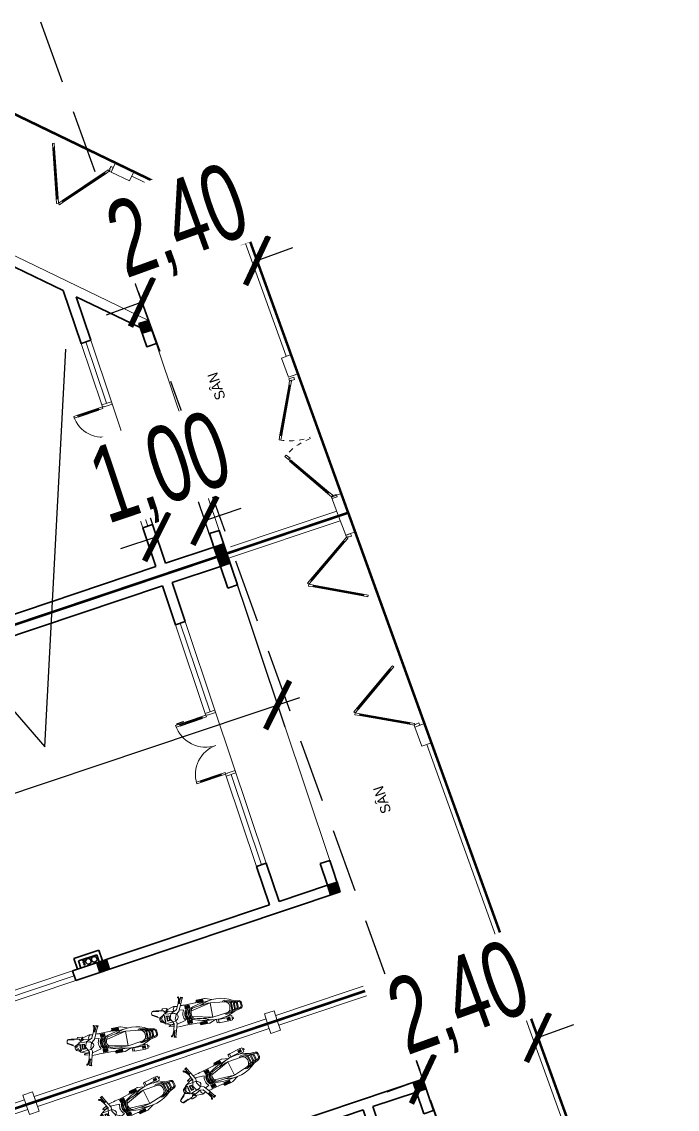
# Model space of a CAD drawing. Header units: metres. Extents: x 568336 to 569219, y 2065964 to 2066430.
# Drawn here: x 568604.24 to 568617.11, y 2066206.09 to 2066227.43 of the extents above; entities that cross this region are included whole.
import ezdxf

# ---------------------------------------------------------------- set-up
doc = ezdxf.new("R2010")
doc.units = ezdxf.units.M
for name, pattern in [('$AUDIT_BAD_LTYPE2', [0]), ('CENTER', [2, 1.25, -0.25, 0.25, -0.25]), ('HIDDEN', [0.375, 0.25, -0.125]), ('HIDDEN2', [0.1875, 0.125, -0.0625]), ('xref-thap C (mb tang 32-2)$0$HIDDEN', [0.375, 0.25, -0.125])]:
    doc.linetypes.add(name, pattern=pattern)
doc.layers.get('0').update_dxf_attribs({"linetype": 'CONTINUOUS'})
doc.layers.get('DEFPOINTS').update_dxf_attribs({"linetype": 'CONTINUOUS'})
for name, color, linetype, lineweight in [('-CENTER', 143, 'CENTER', 13), ('-CONCRETE', 1, 'CONTINUOUS', 35), ('-DOOR', 137, 'CONTINUOUS', 9), ('-FURNITURE', 46, 'CONTINUOUS', 9), ('-HATCH', 8, 'CONTINUOUS', 5), ('-KH', 143, 'CONTINUOUS', 13), ('-LINE1', 7, 'CONTINUOUS', 18), ('-LINE2', 252, 'CONTINUOUS', 9), ('-TEXT', 7, 'CONTINUOUS', 15), ('-WALL', 4, 'CONTINUOUS', 35), ('TEXT25', 2, 'CONTINUOUS', 13)]:
    doc.layers.add(name, color=color, linetype=linetype, lineweight=lineweight)
for name, color, linetype in [('-RANH GIOI LO DAT', 12, 'CONTINUOUS'), ('APOLIC', 7, 'CONTINUOUS'), ('RANHGIOI', 2, 'HIDDEN')]:
    doc.layers.add(name, color=color, linetype=linetype)
doc.styles.add('KTHUOC', font='', dxfattribs={"width": 0.8})
doc.styles.add('SVN_AVO_thuong', font='')
doc.styles.add('T1', font='', dxfattribs={"height": 200})
doc.styles.add('vnavanth', font='', dxfattribs={"width": 0.8})
doc.styles.get('KTHUOC').set_extended_font_data('.VnArial NarrowH')
doc.styles.get('SVN_AVO_thuong').set_extended_font_data('SVN-Avo')
doc.styles.get('T1').set_extended_font_data('VNgeometric Light')
doc.styles.get('vnavanth').set_extended_font_data('.VnAvantH')
doc.dimstyles.new('tien', dxfattribs={"dimscale": 0, "dimtxt": 1.5, "dimasz": 0.75, "dimexe": 0.45, "dimexo": 0, "dimgap": 0.25, "dimtad": 1, "dimzin": 1, "dimtxsty": 'KTHUOC', "dimblk1": 'ARCHTICK', "dimblk2": 'ARCHTICK', "dimsah": 1, "dimcen": 1, "dimdle": 0.45, "dimclrd": 37, "dimclre": 37, "dimclrt": 7, "dimaunit": 1, "dimadec": 0, "dimazin": 0, "dimtfac": 1, "dimtix": 1, "dimtofl": 0, "dimtmove": 2, "dimatfit": 3, "dimldrblk": 'ARCHTICK', "dimfxl": 1, "dimtfill": 1, "dimtolj": 1, "dimtzin": 1, "dimarcsym": 0})

# ---------------------------------------------------------------- blocks, each defined once
blk = doc.blocks.new('A$C49AC32B8')
h = blk.add_hatch()
h.set_pattern_fill('ANSI31', color=256, scale=100, angle=405, style=0)
h.set_pattern_definition([(90, (1628.179, -139081.394), (-12.5, 1e-15), [])])
h.paths.add_polyline_path([(-545, -149), (-545, -107), (-667, -107), (-667, -149)])
h.paths.add_polyline_path([(-545, 276), (-545, 319), (-667, 319), (-667, 276)])
h = blk.add_hatch()
h.set_pattern_fill('ANSI31', color=256, scale=150, angle=315, style=0)
h.set_pattern_definition([(2e-15, (1485.97, -142180.918), (2e-15, 18.75), [])])
edge = h.paths.add_edge_path()
edge.add_arc((142, 1), 10, 291.0634, 432.0495)
edge.add_arc((142, 169), 10, 287.9505, 428.9366)
edge.add_arc((204, 63), 30, 298.7342, 336.6848)
edge.add_arc((204, 107), 30, 383.3152, 421.2658)
edge.add_line((152, 3), (218, 36))
edge.add_line((152, 167), (218, 133))
edge.add_line((146, 10), (129, 18))
edge.add_line((129, 18), (129, 82))
edge.add_line((129, 146), (129, 82))
edge.add_line((146, 159), (129, 146))
edge.add_arc((153, 85), 85.6, 336.6848, 359.9863)
edge.add_arc((153, 85), 85.6, 360.0137, 383.3152)
for points in [[(-244, 438, 1), (-248, 447), (-248, 447), (-280, 433), (-280, 433, 1), (-276, 424)], [(-10, -301), (-42, -189), (7, -167), (7, -167), (-21, -52), (-21, -52, -0.213812), (-21, -44), (-21, -44), (32, 67), (32, 67, 0.201882), (33, 75), (33, 75), (0, 164), (0, 164, 0.201882), (-5, 169), (-5, 169), (-117, 220), (-117, 220, -0.213812), (-123, 226), (-123, 226), (-175, 332), (-175, 332), (-226, 318), (-278, 434)], [(-185, 330), (-211, 418), (-211, 418, -0.119246), (-211, 432), (-211, 432), (-207, 453)], [(-199, 441, 2.509808), (-207, 452)], [(-199, 441), (-201, 433), (-201, 433, 0.119246), (-200, 418), (-200, 418), (-175, 332)], [(-1030, 202, 0.218308), (-1079, 224), (-1079, 224), (-1360, 164), (-1360, 164, 0.353851), (-1399, 115), (-1399, 85), (-1399, 54, 0.353851), (-1360, 5), (-1360, 5), (-1079, -55), (-1079, -55, 0.218308), (-1030, -33)], [(-594, 214, 0.25966), (-1245, 189, 0.25966)], [(-403, 141, 0.365685), (-444, 190, 0.035711), (-794, 231), (-1073, 197)], [(-839, 284), (-712, 329), (-712, 329, -0.085491), (-702, 331), (-535, 331), (-535, 315), (-535, 315, 0.389594), (-508, 286), (-508, 286), (-285, 281), (-285, 281, 0.038668), (-280, 281), (-280, 281, 0.005075), (-210, 283)], [(-765, -104, 0.080514), (-403, -28), (-403, -28, 0.201101), (-366, 85), (-366, 85, 0.201101), (-403, 198), (-403, 198, 0.080514), (-765, 273)], [(-226, 318), (-163, 182), (-163, 182, 0.213812), (-158, 176), (-158, 176), (-95, 132), (-61, 38), (-81, -36), (-81, -36, 0.213812), (-81, -44), (-81, -44), (-42, -189)], [(-149, 279), (-78, 291), (74, 249, -1.090751), (74, 234, 0.1744), (38, 220), (146, 178), (146, 178, -0.70664), (146, 159)], [(-64, 196, 0.330008), (-78, 272), (-78, 272, -0.752015), (-78, 291)], [(232, 118, 0.024274), (362, 201), (362, 201, 0.338506), (373, 235), (373, 235), (373, 235), (364, 260), (364, 260, 0.338506), (333, 279), (333, 279, 0.032613), (128, 248), (128, 248), (127, 238), (53, 214)], [(160, 255, 0.671768), (145, 286), (145, 286), (70, 279), (70, 279, 0.734542), (71, 250)], [(-1280, 161, 0.112845), (-1300, 121)], [(-1300, 49, 0.112845), (-1280, 9)], [(-1075, 205), (-1073, 197), (-1073, 197, 0.379173), (-1161, 98)], [(-1073, -27, -0.379173), (-1161, 72, 0.379173), (-1073, -27), (-1073, -27), (-1075, -35)], [(-1073, -27), (-794, -61), (-794, -61, 0.035711), (-444, -21), (-444, -21, 0.365685), (-403, 28)], [(-415, -4, 0.315879), (-415, 173)], [(-75, -66), (-259, -18), (-259, -18, 0.336681), (-259, 187), (-259, 187), (-176, 209)], [(137, 182), (-58, 160), (-58, 160, 0.114874), (-118, 116), (-118, 116, 0.363628), (-118, 51), (-118, 51, 0.117419), (-57, 6)], [(-17, -71), (146, -9), (146, -9, 0.70664), (146, 10)], [(152, 3), (218, 36), (218, 36, 0.167121), (231, 51), (231, 51, 0.102024), (238, 85), (238, 85, 0.102024), (231, 119), (231, 119, 0.167121), (218, 133), (218, 133), (152, 167)], [(-1245, -19, 0.25966), (-594, -44)], [(-61, -117), (-136, -117), (-136, -117, 0.010417), (-280, -111), (-280, -111, 0.038668), (-285, -111), (-285, -111), (-508, -116), (-508, -116, 0.389594), (-535, -146), (-535, -146), (-535, -161), (-702, -161, -0.085491), (-712, -159), (-712, -159), (-839, -114)], [(38, -50, 0.1744), (74, -64), (74, -64, -1.090751), (74, -79), (74, -79), (-9, -102)], [(-3, -171), (34, -256), (34, -256, 0.119246), (43, -267), (43, -267), (59, -280)], [(7, -167), (43, -249), (43, -249, 0.119246), (51, -261), (51, -261), (58, -266)], [(-12, -302, 1), (-9, -312), (-9, -312), (24, -302), (24, -302, 1), (22, -292)], [(59, -280, 2.509808), (58, -266)]]:
    blk.add_lwpolyline(points, format="xyb")
for points in [[(-276, 424), (-244, 438)], [(-197, 326), (-246, 437)], [(-403, 28), (-794, -61), (-794, -61), (-794, 85), (-794, 231), (-794, 231), (-403, 141)], [(38, 220), (-61, 195)], [(82, 203), (118, 217), (127, 238)], [(227, 253), (352, 275)], [(263, 153), (373, 216)], [(-1262, 151), (-1289, 148)], [(-1262, 19), (-1289, 21)], [(-1206, 156), (-1242, 153)], [(-1206, 13), (-1242, 17)], [(-1075, 205), (-1186, 181), (-1186, 85), (-1186, -11), (-1075, -35)], [(-1136, 164), (-1186, 158)], [(-1136, 6), (-1186, 11)], [(-58, 6), (131, -14)], [(146, 159), (129, 146), (129, 82), (129, 18), (146, 10)], [(-1121, -185), (-1165, -185), (-1165, -99), (-1031, -99)], [(-859, -116), (-859, -185), (-892, -185)], [(38, -50), (-21, -44)], [(-14, -176), (19, -293)], [(-12, -302), (22, -292)]]:
    blk.add_lwpolyline(points)
for points in [[(-667, 319), (-667, 276), (-545, 276), (-545, 319)], [(-382, 207), (-382, 262), (-373, 262), (-373, 207)], [(-362, 207), (-362, 262), (-353, 262), (-353, 207)], [(-342, 207), (-342, 262), (-333, 262), (-333, 207)], [(-322, 207), (-322, 262), (-313, 262), (-313, 207)], [(-302, 207), (-302, 262), (-293, 262), (-293, 207)], [(-1262, 165), (-1300, 157), (-1300, 85), (-1300, 13), (-1300, 13), (-1262, 5), (-1262, 85)], [(-1242, 169), (-1242, 85), (-1242, 1), (-1242, 1), (-1206, -7), (-1206, -7), (-1206, 85), (-1206, 177), (-1206, 177)], [(-1161, 85), (-1161, 98)], [(-1161, 85), (-1161, 72)], [(95, 132), (95, 35), (44, 35), (44, 132)], [(85, 122), (85, 45), (54, 45), (54, 122)], [(-1165, -135), (-1165, -161), (-1188, -161), (-1188, -135)], [(-892, -190), (-892, -123), (-1121, -123), (-1121, -190)], [(-1111, -130), (-1111, -138), (-1063, -138), (-1063, -130)], [(-1111, -145), (-1111, -152), (-1063, -152), (-1063, -145)], [(-1111, -159), (-1111, -167), (-1063, -167), (-1063, -159)], [(-667, -149), (-667, -107), (-545, -107), (-545, -149)], [(-382, -37), (-382, -92), (-373, -92), (-373, -37)], [(-362, -37), (-362, -92), (-353, -92), (-353, -37)], [(-342, -37), (-342, -92), (-333, -92), (-333, -37)], [(-322, -37), (-322, -92), (-313, -92), (-313, -37)], [(-302, -37), (-302, -92), (-293, -92), (-293, -37)]]:
    blk.add_lwpolyline(points, close=True)
for points in [[(-1379, 115), (-1379, 85), (-1379, 54), (-1379, 54, 0.353851), (-1356, 25), (-1356, 25), (-1320, 17), (-1320, 17), (-1320, 85), (-1320, 152), (-1320, 152), (-1356, 145), (-1356, 145, 0.353851)], [(-366, 187), (-379, 187), (-379, 187, -0.363938), (-379, -18), (-379, -18), (-366, -18), (-366, -18, 0.336681)], [(-329, 187), (-342, 187), (-342, 187, -0.363938), (-342, -18), (-342, -18), (-329, -18), (-329, -18, 0.336681)], [(-311, 187), (-298, 187), (-298, 187, -0.336681), (-298, -18), (-298, -18), (-311, -18), (-311, -18, 0.363938)]]:
    blk.add_lwpolyline(points, format="xyb", close=True)
blk = doc.blocks.new('CONG2')
at = {"layer": '-LINE1', "lineweight": 18}
blk.add_line((257137, -126793), (257137, -126693), dxfattribs=at)
at = {"ltscale": 100}
for p, q in [((255907, -126606), (256397, -125757)), ((256427, -125775), (255937, -126623)), ((256527, -125775), (257017, -126623)), ((257047, -126606), (256557, -125757))]:
    blk.add_line(p, q, dxfattribs=at)
at = {"color": 8, "ltscale": 100}
for points in [[(256412, -125755), (256421, -125760), (255921, -126626), (255912, -126621)], [(256541, -125755), (256533, -125760), (257033, -126626), (257041, -126621)]]:
    blk.add_lwpolyline(points, close=True, dxfattribs=at)
at = {"ltscale": 100}
for points in [[(256477, -125688), (256427, -125775), (256416, -125768), (256421, -125760), (256412, -125755), (256407, -125763), (256397, -125757), (256447, -125671)], [(256477, -125688), (256527, -125775), (256538, -125768), (256533, -125760), (256541, -125755), (256546, -125763), (256557, -125757), (256507, -125671)], [(255917, -126612), (255912, -126621), (255921, -126626), (255926, -126617), (255937, -126623), (255887, -126710), (255857, -126693), (255907, -126606)], [(257036, -126612), (257041, -126621), (257033, -126626), (257028, -126617), (257017, -126623), (257067, -126710), (257097, -126693), (257047, -126606)], [(257087, -126728), (257097, -126728), (257097, -126693), (257137, -126693), (257137, -126793), (257087, -126793)]]:
    blk.add_lwpolyline(points, close=True, dxfattribs=at)
blk = doc.blocks.new('X-5M-DH-2-CORE$0$A$C75E80C28')
at = {"layer": '-LINE2', "linetype": 'Continuous', "ltscale": 2}
for p, q in [((-731, -149), (731, -149)), ((-731, -1305), (-731, -149)), ((-700, -179), (700, -179)), ((-700, -1225), (-700, -179)), ((-557, -112), (-560, -112)), ((-510, -22), (-510, -51)), ((-507, -22), (-510, -22)), ((-510, -109), (-510, -79)), ((-507, -22), (-507, -51)), ((-507, -109), (-507, -79)), ((-456, -57), (-501, -57)), ((-456, -60), (-501, -60)), ((-456, -70), (-501, -70)), ((-456, -73), (-501, -73)), ((-453, -63), (-453, -67)), ((-450, -63), (-450, -67)), ((450, -63), (450, -67)), ((453, -63), (453, -67)), ((456, -57), (501, -57)), ((456, -60), (501, -60)), ((456, -70), (501, -70)), ((456, -73), (501, -73)), ((457, -112), (460, -112)), ((507, -22), (510, -22)), ((507, -22), (507, -51)), ((507, -109), (507, -79)), ((510, -22), (510, -51)), ((510, -109), (510, -79)), ((700, -1225), (700, -179)), ((731, -1305), (731, -149)), ((-700, -1225), (-400, -1225)), ((-400, -1305), (-400, -1225)), ((700, -1225), (400, -1225)), ((400, -1305), (400, -1225)), ((840, -1305), (-840, -1305)), ((-840, -1365), (-840, -1305)), ((840, -1365), (-840, -1365)), ((840, -1395), (-840, -1395)), ((-840, -1395), (-840, -1455)), ((-840, -1455), (-435, -1455)), ((-435, -1450), (-435, -1460)), ((-435, -1450), (-400, -1450)), ((-435, -1460), (-425, -1460)), ((-435, -1490), (-435, -1500)), ((-435, -1490), (-425, -1490)), ((-433, -1452), (-433, -1458)), ((-433, -1452), (-402, -1452)), ((-433, -1458), (-425, -1458)), ((-433, -1492), (-433, -1498)), ((-433, -1492), (-425, -1492)), ((430, -1406), (-430, -1406)), ((-430, -1406), (-430, -1446)), ((430, -1446), (-430, -1446)), ((425, -1309), (-425, -1309)), ((-425, -1343), (-425, -1309)), ((425, -1343), (-425, -1343)), ((-425, -1458), (-425, -1460)), ((-425, -1490), (-425, -1492)), ((-402, -1452), (-402, -1498)), ((400, -1450), (-400, -1450)), ((-400, -1450), (-400, -1500)), ((0, -1309), (0, -1343)), ((0, -1406), (0, -1446)), ((400, -1450), (400, -1500)), ((435, -1450), (400, -1450)), ((402, -1452), (402, -1498)), ((433, -1452), (402, -1452)), ((425, -1343), (425, -1309)), ((433, -1458), (425, -1458)), ((425, -1458), (425, -1460)), ((435, -1460), (425, -1460)), ((425, -1490), (425, -1492)), ((435, -1490), (425, -1490)), ((433, -1492), (425, -1492)), ((430, -1406), (430, -1446)), ((433, -1452), (433, -1458)), ((433, -1492), (433, -1498)), ((435, -1450), (435, -1460)), ((840, -1455), (435, -1455)), ((435, -1490), (435, -1500)), ((840, -1365), (840, -1305)), ((840, -1395), (840, -1455)), ((-435, -1500), (-400, -1500)), ((-433, -1498), (-402, -1498)), ((435, -1500), (400, -1500)), ((433, -1498), (402, -1498))]:
    blk.add_line(p, q, dxfattribs=at)
for points in [[(-450, 0), (-450, -130), (450, -130), (450, 0)], [(-200, -29), (200, -29), (200, -101), (-200, -101)], [(-36, -584), (36, -584), (36, -984), (-36, -984)]]:
    blk.add_lwpolyline(points, close=True, dxfattribs=at)
for points in [[(-780, -789), (-751, -789, 0.414214), (-750, -788), (-750, -784), (-750, -780, 0.414214), (-751, -779), (-780, -779, -0.256978), (-784, -782), (-798, -782, -0.414214), (-801, -779), (-804, -749, 0.414214), (-807, -746), (-812, -746), (-812, -784), (-812, -821), (-807, -821, 0.414214), (-804, -818), (-801, -789, -0.414214), (-798, -786), (-784, -786, -0.256978), (-780, -789)], [(780, -789), (751, -789, -0.414214), (750, -788), (750, -784), (750, -780, -0.414214), (751, -779), (780, -779, 0.256978), (784, -782), (798, -782, 0.414214), (801, -779), (804, -749, -0.414214), (807, -746), (812, -746), (812, -784), (812, -821), (807, -821, -0.414214), (804, -818), (801, -789, 0.414214), (798, -786), (784, -786, 0.256978), (780, -789)]]:
    blk.add_lwpolyline(points, format="xyb", dxfattribs=at)
for centre, radius, start, end in [((-501, -51), 9.4, 180, 270), ((-501, -79), 9.4, 90, 180), ((-501, -51), 6.2, 180, 270), ((-501, -79), 6.2, 90, 180), ((-456, -63), 6.2, 0, 90), ((-456, -63), 3, 0, 90), ((-456, -67), 6.2, 270, 0), ((-456, -67), 3, 270, 0), ((456, -63), 6.2, 90, 180), ((456, -67), 6.2, 180, 270), ((456, -63), 3, 90, 180), ((456, -67), 3, 180, 270), ((501, -51), 6.2, 270, 0), ((501, -51), 9.4, 270, 0), ((501, -79), 9.4, 0, 90), ((501, -79), 6.2, 0, 90)]:
    blk.add_arc(centre, radius, start, end, dxfattribs=at)
blk = doc.blocks.new('A$C5C575821')
at = {"layer": '-CONCRETE'}
h = blk.add_hatch(color=256, dxfattribs=at)
h.dxf.hatch_style = 1
h.paths.add_polyline_path([(0, 200), (0, 0), (200, 0), (200, 200)])
blk.add_lwpolyline([(0, 0), (200, 0), (200, 200), (0, 200)], close=True, dxfattribs=at)
blk = doc.blocks.new('A$C3F71457E')
at = {"layer": '-CONCRETE'}
blk.add_lwpolyline([(0, -100), (0, 400), (-1500, 400), (-1500, -1400), (0, -1400), (0, -900), (200, -900), (200, -1600), (-1700, -1600), (-1700, 600), (200, 600), (200, -100), (0, -100)], dxfattribs=at)
at = {"layer": '-LINE1'}
blk.add_line((0, -900), (0, -100), dxfattribs=at)
at = {"layer": '-WALL'}
for p in [(-1700, 400), (0, 400), (-1700, -1600), (0, -1600)]:
    blk.add_blockref('A$C5C575821', p, dxfattribs=at)
at = {"color": 2, "rotation": 90}
blk.add_blockref('X-5M-DH-2-CORE$0$A$C75E80C28', (-1500, -500), dxfattribs=at)
blk = doc.blocks.new('A$C18091ED7')
for p, q in [((0, -42), (0, 0)), ((146, -27), (179, -27)), ((146, -27), (146, -30)), ((146, -30), (166, -30)), ((153, -37), (146, -30)), ((152, 0), (152, -27)), ((152, 0), (179, 0)), ((153, -37), (166, -37)), ((153, -40), (153, -37)), ((153, -40), (178, -40)), ((153, -40), (178, -40)), ((153, -40), (153, -42)), ((185, -30), (166, -30)), ((178, -37), (166, -37)), ((185, -30), (178, -37)), ((178, -37), (178, -40)), ((178, -40), (178, -42)), ((179, 0), (179, -27)), ((179, -27), (185, -27)), ((185, -27), (185, -30)), ((-83, -267), (-83, -300)), ((-83, -278), (-83, -288)), ((-61, -290), (-83, -290)), ((-63, -265), (-81, -265)), ((-61, -267), (-61, -300)), ((61, -267), (61, -300)), ((61, -290), (83, -290)), ((63, -265), (81, -265)), ((83, -267), (83, -300)), ((83, -278), (83, -288)), ((165, -262), (165, -290)), ((168, -260), (228, -260)), ((168, -292), (207, -292)), ((231, -274), (231, -262))]:
    blk.add_line(p, q)
for points in [[(230, -219, -0.137407), (225, -235), (222, -241, -0.236081), (198, -255, -0.051961), (-198, -255, -0.236081), (-222, -241), (-225, -235, -0.137407), (-230, -219), (-230, -72, -0.198912), (-226, -63), (-209, -46, -0.198912), (-200, -42), (0, -42), (200, -42, -0.198912), (209, -46), (226, -63, -0.198912), (230, -72)], [(144, -619, -0.212405), (26, -734, -0.027685), (-1, -739, -0.022279), (-26, -734, -0.212405), (-144, -619, -0.142796), (-167, -428, -0.093005), (-128, -309, -0.256439), (-111, -300), (0, -300), (111, -300, -0.256439), (128, -309, -0.093005), (167, -428, -0.142796)]]:
    blk.add_lwpolyline(points, format="xyb", close=True)
at = {"linetype": 'xref-thap C (mb tang 32-2)$0$HIDDEN', "ltscale": 100}
blk.add_lwpolyline([(61, -669, -0.199031), (0, -699, -0.199031), (-61, -669, -0.218924), (-132, -478, -0.153791), (-112, -404, -0.236701), (0, -348, -0.236701), (112, -404, -0.153791), (132, -478, -0.218924)], format="xyb", close=True, dxfattribs=at)
blk.add_circle((166, -78), 13.9)
for centre, radius, start, end in [((-81, -267), 1.98, 90, 180), ((-63, -267), 1.98, 0, 90), ((63, -267), 1.98, 90, 180), ((81, -267), 1.98, 0, 90), ((168, -262), 2.47, 90, 180), ((168, -290), 2.47, 180, 270), ((207, -277), 15.5, 270, 306.4659), ((168, -225), 80.1, 306.4659, 320.3123), ((228, -274), 2.47, 320.3123, 0)]:
    blk.add_arc(centre, radius, start, end)
for points in [[(-156, -259), (-157, -267), (-164, -328), (-169, -385), (-184, -528), (-136, -679), (-50, -735), (-20, -741), (0, -744)], [(156, -259), (157, -267), (164, -328), (169, -385), (184, -528), (136, -679), (50, -735), (20, -741), (0, -744)]]:
    blk.add_open_spline(points, degree=3, knots=[130.613938, 130.613938, 130.613938, 130.613938, 152.852109, 311.129351, 417.703951, 561.383393, 697.692632, 710.812262, 710.812262, 710.812262, 710.812262])
blk = doc.blocks.new('Sink_Cicle')
blk.add_lwpolyline([(17, -50), (-17, -50), (-18, -252), (17, -252)], close=True)
blk.add_circle((0, -300), 17.5)
at = {"layer": 'DEFPOINTS'}
blk.add_line((0, -100), (0, 0), dxfattribs=at)
blk.add_wipeout([(17, -50), (-17, -50), (-18, -252), (17, -252)])
at = {"layer": '-FURNITURE', "linetype": 'Continuous'}
blk.add_ellipse((0, -300), major_axis=(-325, 0), ratio=0.584615, dxfattribs=at)
blk.add_line((-18, -237), (17, -237))
blk = doc.blocks.new('*U18')
at = {"linetype": '$AUDIT_BAD_LTYPE2'}
for p, q in [((70, 100), (70, 600)), ((90, 600), (90, 100))]:
    blk.add_line(p, q, dxfattribs=at)
for points in [[(50, 600), (90, 600), (90, 700), (50, 700), (50, 600)], [(50, 603), (50, 100)], [(50, 100), (90, 100), (90, 0), (50, 0), (50, 100)]]:
    blk.add_lwpolyline(points)
for points in [[(118, 495), (118, 664), (90, 664), (90, 636), (113, 636), (113, 495)], [(0, 0), (50, 0), (50, -40), (60, -40), (60, -100), (0, -100)], [(800, 0), (750, 0), (750, -40), (740, -40), (740, -100), (800, -100)]]:
    blk.add_lwpolyline(points, close=True)
at = {"linetype": '$AUDIT_BAD_LTYPE2', "ltscale": 0.3}
blk.add_arc((50, 0), 700, 0, 90, dxfattribs=at)
blk = doc.blocks.new('*U52')
for points in [[(22, 564), (22, 734), (50, 734), (50, 706), (27, 706), (27, 564)], [(0, 0), (50, 0), (50, -40), (60, -40), (60, -246), (0, -246)], [(1599, 0), (1549, 0), (1549, -40), (1539, -40), (1539, -246), (1599, -246)]]:
    blk.add_lwpolyline(points, close=True)
for points in [[(50, 670), (90, 670), (90, 770), (50, 770), (50, 670)], [(50, 673), (50, 100)], [(1549, 629), (1509, 629), (1509, 729), (1549, 729), (1549, 629)], [(1549, 632), (1549, 100)], [(50, 100), (90, 100), (90, 0), (50, 0), (50, 100)], [(1549, 100), (1509, 100), (1509, 0), (1549, 0), (1549, 100)]]:
    blk.add_lwpolyline(points)
at = {"ltscale": 0.3}
for points in [[(820, 0, 0.414214), (50, 770, 0.414214)], [(820, 0, -0.414214), (1549, 729, -0.414214)]]:
    blk.add_lwpolyline(points, format="xyb", dxfattribs=at)
at = {"layer": 'APOLIC', "linetype": '$AUDIT_BAD_LTYPE2'}
for p, q in [((70, 100), (70, 670)), ((90, 670), (90, 100)), ((1509, 629), (1509, 100)), ((1529, 100), (1529, 629))]:
    blk.add_line(p, q, dxfattribs=at)
blk = doc.blocks.new('*U45')
for p, q in [((-1110, 450), (-1150, 450)), ((-1130, 100), (-1130, 450)), ((-90, 450), (-50, 450)), ((-70, 100), (-70, 450)), ((-1110, 100), (-1150, 100)), ((-90, 100), (-50, 100))]:
    blk.add_line(p, q)
for points in [[(-1150, 0), (-1110, 0), (-1110, 550), (-1150, 550)], [(-50, 0), (-90, 0), (-90, 550), (-50, 550)], [(-1200, -200), (-1140, -200), (-1140, -40), (-1150, -40), (-1150, 0), (-1200, 0)], [(0, -200), (-60, -200), (-60, -40), (-50, -40), (-50, 0), (0, 0)]]:
    blk.add_lwpolyline(points, close=True)
at = {"linetype": 'HIDDEN', "ltscale": 0.1}
for centre, start, end in [((-1150, 0), 0, 90), ((-50, 0), 90, 180)]:
    blk.add_arc(centre, 550, start, end, dxfattribs=at)
blk = doc.blocks.new('M20-T1')
at = {"layer": '-HATCH', "true_color": 0x8c8896}
h = blk.add_hatch(color=252, dxfattribs=at)
h.dxf.hatch_style = 1
edge = h.paths.add_edge_path()
edge.add_arc((196466, -225651), 24.6, 0, 360)
at = {"layer": '-CONCRETE'}
for centre, radius in [((194796, -219800, 0), 55), ((194765, -219709, 0), 13), ((194765, -219722, 0), 13), ((194807, -219709, 0), 13), ((194807, -219722, 0), 13), ((194845, -219709, 0), 13), ((194845, -219722, 0), 13), ((194796, -219921, 0), 55), ((201187, -229414, 0), 13), ((201236, -229504, 0), 55), ((201236, -229625, 0), 55), ((201226, -229414, 0), 13), ((201267, -229414, 0), 13)]:
    blk.add_circle(centre, radius, dxfattribs=at)
at = {"layer": '-DOOR'}
for p, q in [((197491, -219450), (200241, -219450)), ((201316, -222750), (201316, -221350)), ((201317, -221350), (201317, -222750)), ((201416, -222750), (201416, -221350)), ((201417, -221350), (201417, -222750)), ((201516, -221350), (201516, -222750)), ((201516, -222750), (201516, -221350)), ((201417, -225650), (201417, -227151)), ((201318, -227650), (201318, -227150)), ((201517, -227650), (201517, -227150)), ((201417, -227651), (201417, -229150)), ((197345, -233693), (195512, -233693)), ((197345, -233793), (195512, -233793)), ((200512, -233694), (198645, -233693)), ((198645, -233793), (200512, -233794)), ((197345, -233893), (195512, -233893)), ((200512, -233894), (197345, -233893))]:
    blk.add_line(p, q, dxfattribs=at)
for points in [[(196016, -219450), (195416, -219450), (195416, -219650), (196016, -219650)], [(197491, -219450), (198241, -219450), (198241, -219650), (197491, -219650)], [(199441, -219450), (200241, -219450), (200241, -219650), (199441, -219650)], [(201317, -229150), (201317, -225650), (201517, -225650), (201517, -229150)]]:
    blk.add_lwpolyline(points, close=True, dxfattribs=at)
for points in [[(195416, -219550), (196016, -219550)], [(197491, -219550), (198241, -219550)], [(199441, -219550), (200241, -219550)]]:
    blk.add_lwpolyline(points, dxfattribs=at)
at = {"layer": '-FURNITURE'}
blk.add_lwpolyline([(195316, -220550), (194716, -220550), (194716, -221750), (195316, -221750)], close=True, dxfattribs=at)
at = {"layer": '-HATCH'}
for p, q in [((196316, -220850), (196316, -221650)), ((196316, -222750), (196316, -221950))]:
    blk.add_line(p, q, dxfattribs=at)
at = {"layer": '-KH', "linetype": 'HIDDEN2', "ltscale": 5}
blk.add_line((195216, -227526), (195716, -227401), dxfattribs=at)
blk.add_lwpolyline([(196491, -225651), (195216, -225651), (195216, -227526)], dxfattribs=at)
at = {"layer": '-KH'}
blk.add_circle((196466, -225651), 24.6, dxfattribs=at)
at = {"layer": '-LINE1'}
for p, q in [((195716, -226151), (195139, -225151)), ((195716, -225151), (195716, -226151)), ((195966, -226151), (195966, -225151)), ((196216, -226151), (196216, -225151)), ((196416, -225150), (196466, -225150)), ((196466, -225150), (196466, -226151)), ((195716, -226151), (194716, -225574)), ((195716, -227651), (195716, -226151)), ((195716, -226151), (196466, -226151)), ((195766, -227663), (195766, -226201)), ((195766, -226201), (196466, -226201))]:
    blk.add_line(p, q, dxfattribs=at)
at = {"layer": '-LINE1', "lineweight": 18}
for p, q in [((195716, -226151), (194716, -226151)), ((195716, -226401), (194716, -226401)), ((195716, -226651), (194716, -226651)), ((195716, -226901), (194716, -226901)), ((195716, -227151), (194716, -227151)), ((195716, -227401), (194716, -227401))]:
    blk.add_line(p, q, dxfattribs=at)
at = {"layer": '-LINE1', "ltscale": 10}
for points in [[(194517, -217650), (194717, -217650), (194717, -217450), (194517, -217450)], [(199017, -217650), (199217, -217650), (199217, -217450), (199017, -217450)], [(203316, -217650), (203516, -217650), (203516, -217450), (203316, -217450)], [(203316, -222650), (203516, -222650), (203516, -222450), (203316, -222450)], [(203316, -227650), (203516, -227650), (203516, -227450), (203316, -227450)], [(203316, -232650), (203516, -232650), (203516, -232450), (203316, -232450)], [(198915, -237455), (199315, -237446), (199311, -237246), (198911, -237255)], [(203316, -237348), (203516, -237348), (203516, -237148), (203316, -237148)], [(194516, -237557), (194916, -237548), (194912, -237348), (194512, -237357)]]:
    blk.add_lwpolyline(points, close=True, dxfattribs=at)
at = {"layer": '-LINE1'}
for points in [[(199017, -217550), (194717, -217550)], [(203316, -217550), (199217, -217550)], [(194616, -217650), (194616, -219450)], [(203416, -222450), (203416, -217650)], [(200241, -219450), (200241, -219150), (197491, -219150), (197491, -219450)], [(203416, -227450), (203416, -222650)], [(203416, -232450), (203416, -227650)], [(199313, -237346), (203416, -237250), (203416, -232650)], [(194616, -234994), (194616, -237355)], [(195165, -234994), (200866, -234994)]]:
    blk.add_lwpolyline(points, dxfattribs=at)
blk.add_arc((196466, -226176), 25, 270, 90, dxfattribs=at)
at = {"layer": '-RANH GIOI LO DAT', "linetype": 'HIDDEN', "ltscale": 10, "const_width": 50}
blk.add_lwpolyline([(203516, -237348), (203516, -217450), (194516, -217450), (194516, -237557)], close=True, dxfattribs=at)
at = {"layer": '-WALL'}
for p, q in [((195416, -219450), (194516, -219450)), ((195416, -219450), (195416, -219650)), ((197766, -219450), (196016, -219450)), ((196016, -219450), (196016, -219650)), ((197491, -219650), (197491, -219450)), ((201516, -219450), (200241, -219450)), ((200241, -219450), (200241, -219650)), ((201516, -221350), (201516, -219450)), ((195416, -219650), (194716, -219650)), ((194866, -220480), (194866, -219650)), ((194936, -220550), (194936, -219650)), ((196316, -219650), (196016, -219650)), ((196316, -220850), (196316, -219650)), ((196416, -220850), (196416, -219650)), ((197766, -219650), (196416, -219650)), ((201316, -219650), (200241, -219650)), ((201316, -221350), (201316, -219650)), ((194866, -220480), (194716, -220480)), ((194936, -220550), (194716, -220550)), ((196316, -220850), (196416, -220850)), ((201516, -221350), (201316, -221350)), ((196316, -221650), (196416, -221650)), ((196316, -221750), (196316, -221650)), ((196416, -221950), (196416, -221650)), ((194716, -221750), (196316, -221750)), ((194716, -221850), (196316, -221850)), ((196316, -221950), (196316, -221850)), ((196316, -221950), (196416, -221950)), ((196316, -222950), (196316, -222750)), ((196316, -222750), (196416, -222750)), ((196416, -222950), (196416, -222750)), ((201317, -222750), (201317, -225650)), ((201517, -222750), (201317, -222750)), ((201517, -222750), (201517, -225650)), ((201317, -225650), (201517, -225650)), ((201517, -225650), (201317, -225650)), ((201096, -229771), (201096, -229251)), ((201096, -229251), (201316, -229251)), ((201166, -229701), (201166, -229321)), ((201166, -229321), (201316, -229321)), ((201517, -229150), (201316, -229150)), ((201318, -229150), (201517, -229150)), ((201096, -229771), (201316, -229771)), ((201166, -229701), (201316, -229701)), ((195512, -233693), (195512, -233893)), ((200512, -233693), (200512, -233893)), ((195312, -233893), (195312, -233893))]:
    blk.add_line(p, q, dxfattribs=at)
at = {"layer": '-WALL', "linetype": 'Continuous', "ltscale": 10}
for p, q in [((194516, -219450), (194516, -234994)), ((194716, -221750), (194716, -219650)), ((194716, -222950), (194716, -221850)), ((194716, -233693), (194716, -225150)), ((201316, -233693), (201316, -229150)), ((201516, -234994), (201516, -229150)), ((195512, -233693), (194716, -233693)), ((201316, -233693), (200512, -233693)), ((195512, -233893), (194716, -233893)), ((194716, -233893), (194716, -234794)), ((201316, -233893), (200512, -233893)), ((201316, -234794), (201316, -233893)), ((194716, -234794), (195165, -234794)), ((200866, -234794), (201316, -234794)), ((194514, -234994), (195165, -234994)), ((200866, -234994), (201516, -234994))]:
    blk.add_line(p, q, dxfattribs=at)
at = {"layer": '-WALL', "color": 250}
for p, q in [((201317, -227151), (201517, -227151)), ((201317, -227651), (201517, -227651))]:
    blk.add_line(p, q, dxfattribs=at)
at = {"layer": '-WALL'}
blk.add_lwpolyline([(201517, -227151), (201317, -227151), (201317, -227651), (201517, -227651)], close=True, dxfattribs=at)
blk.add_lwpolyline([(194716, -227401), (195766, -227663)], dxfattribs=at)
at = {"layer": '-WALL', "linetype": 'Continuous', "ltscale": 10}
for points in [[(195165, -234994), (195165, -234794)], [(200866, -234994), (200866, -234794)]]:
    blk.add_lwpolyline(points, dxfattribs=at)
at = {"layer": '-DOOR'}
for name, p, rotation in [('*U45', (198241, -219650), 180), ('*U18', (196316, -221650), 90.00000000000001), ('CONG2', (-61091, -116550), 1.326647303715703)]:
    blk.add_blockref(name, p, dxfattribs=dict(at, rotation=rotation))
at = {"layer": '-DOOR', "xscale": -1}
for name, p, rotation in [('*U18', (196316, -221950), 90), ('CONG2', (449016, -104678), 1.339716847054575)]:
    blk.add_blockref(name, p, dxfattribs=dict(at, rotation=rotation))
at = {"layer": '-DOOR', "xscale": 0.8130081300813007, "yscale": 0.8130081300813007, "zscale": 0.8130081300813007, "rotation": 359.9992464534947}
blk.add_blockref('*U52', (197345, -233693), dxfattribs=at)
at = {"layer": '-FURNITURE', "xscale": -1, "rotation": 90}
blk.add_blockref('A$C18091ED7', (194894, -220100), dxfattribs=at)
at = {"layer": '-FURNITURE', "rotation": 97.65465326188834}
for p in [(202890, -228942), (202890, -230692)]:
    blk.add_blockref('A$C49AC32B8', p, dxfattribs=at)
at = {"layer": '-WALL', "xscale": -1}
for p in [(194716, -219650), (201516, -219650), (194716, -225150), (201516, -225150), (194716, -229851), (201516, -229851), (194716, -234994), (201516, -234994)]:
    blk.add_blockref('A$C5C575821', p, dxfattribs=at)
at = {"layer": '-WALL', "xscale": -1, "rotation": 180}
blk.add_blockref('A$C3F71457E', (196216, -224550), dxfattribs=at)
at = {"layer": '-TEXT', "color": 2, "style": 'vnavanth'}
for s, p in [('wc1A', (195313, -220548)), ('kho', (194981, -222470)), ('S¢N ', (199822, -236078))]:
    blk.add_text(s, height=200, dxfattribs=at).set_placement(p)
at = {"layer": '-TEXT', "style": 'T1'}
for s, p in [('5', (195097, -225615)), ('3', (195811, -225593)), ('1', (196341, -225593)), ('7', (195097, -226336)), ('9', (195102, -226836)), ('11', (195064, -227336))]:
    blk.add_text(s, height=100, rotation=0, dxfattribs=at).set_placement(p)
at = {"layer": 'TEXT25'}
for s, height, rotation, style, p in [('3,4M2', 150, 0, 'T1', (195517, -220784)), ('1,8M2', 150, 0, 'T1', (194973, -222706)), ('SHOP', 200, 360, 'SVN_AVO_thuong', (197576, -228852)), ('74M2', 150, 0, 'T1', (197697, -229114))]:
    blk.add_text(s, height=height, rotation=rotation, dxfattribs=dict(at, style=style)).set_placement(p)
at = {"layer": '-FURNITURE', "rotation": 90.00000000000001}
blk.add_blockref('Sink_Cicle', (194716, -221150), dxfattribs=at)
blk = doc.blocks.new('M19-T1')
at = {"layer": '-CONCRETE'}
for centre, radius in [((196096.392, -163616.939, 0), 13), ((196138.141, -163616.939, 0), 13), ((196176.411, -163616.939, 0), 13), ((196127.218, -163707.436, 0), 55), ((196127.218, -163828.279, 0), 55)]:
    blk.add_circle(centre, radius, dxfattribs=at)
at = {"layer": '-DOOR'}
for p, q in [((195946.634, -161853.638), (195946.785, -163353.371)), ((196842.704, -167428.05), (198709.323, -167428.05)), ((200009.323, -167428.062), (201842.704, -167428.015)), ((198709.323, -167528.044), (196842.704, -167528.062)), ((196842.704, -167628.05), (200009.328, -167628.062)), ((200009.323, -167528.044), (201842.704, -167528.009)), ((200009.328, -167628.062), (201842.709, -167628.015))]:
    blk.add_line(p, q, dxfattribs=at)
blk.add_lwpolyline([(196046.441, -163353.371), (196046.599, -159853.348), (195846.599, -159853.348), (195846.441, -163353.371)], close=True, dxfattribs=at)
blk.add_lwpolyline([(196495.639, -168828.151), (202197.37, -168828.151)], dxfattribs=at)
at = {"layer": '-LINE1'}
for points in [[(193947.357, -156853.148), (193947.357, -161653.148)], [(193947.357, -161853.148), (193947.357, -166653.148)], [(193947.357, -166853.148), (193947.357, -171351.046)], [(202747.357, -171144.483), (202747.357, -168828.151)], [(194047.357, -171446.366), (198046.824, -171355.437)]]:
    blk.add_lwpolyline(points, dxfattribs=at)
at = {"layer": '-LINE1', "ltscale": 10}
for points in [[(193847.357, -161853.148), (194047.357, -161853.148), (194047.357, -161653.148), (193847.357, -161653.148)], [(193847.357, -166853.148), (194047.357, -166853.148), (194047.357, -166653.148), (193847.357, -166653.148)], [(193847.357, -171551.046), (194047.357, -171551.046), (194047.357, -171351.046), (193847.357, -171351.046)]]:
    blk.add_lwpolyline(points, close=True, dxfattribs=at)
at = {"layer": '-LINE1', "lineweight": 18}
for points in [[(198049.15, -171455.41), (198449.015, -171443.78), (198444.363, -171243.835), (198044.498, -171255.464)], [(202447.493, -171353.286), (202847.357, -171341.656), (202842.705, -171141.71), (202442.841, -171153.34)]]:
    blk.add_lwpolyline(points, close=True, dxfattribs=at)
at = {"layer": '-RANH GIOI LO DAT', "linetype": 'HIDDEN', "ltscale": 10, "const_width": 50}
blk.add_lwpolyline([(202847.357, -171341.656), (202847.357, -151653.148), (193847.357, -151653.148), (193847.357, -171551.046)], close=True, dxfattribs=at)
at = {"layer": '-WALL', "linetype": 'Continuous', "ltscale": 10}
for p, q in [((202847.357, -168828.151), (202847.357, -153653.148)), ((202647.357, -167428.026), (202647.357, -159353.148)), ((195847.357, -163353.371), (195847.357, -168828.151)), ((196047.357, -167428.026), (196047.357, -163353.374)), ((196047.357, -167428.026), (196842.704, -167428.026)), ((201842.704, -167428.026), (202647.357, -167428.026)), ((196047.357, -167628.026), (196842.704, -167628.026)), ((196047.357, -168628.151), (196047.357, -167628.026)), ((201842.704, -167628.026), (202647.357, -167628.026)), ((202647.357, -167628.026), (202647.357, -168628.151)), ((196495.639, -168628.151), (196047.357, -168628.151)), ((202647.357, -168628.151), (202197.37, -168628.151)), ((195847.357, -168828.151), (196495.639, -168828.151)), ((202197.37, -168828.151), (202847.357, -168828.151))]:
    blk.add_line(p, q, dxfattribs=at)
at = {"layer": '-WALL'}
for p, q in [((196046.159, -163353.371), (195846.443, -163353.371)), ((195846.974, -163353.37), (196047.357, -163353.374)), ((196267.357, -163453.636), (196047.357, -163453.636)), ((196197.357, -163523.636), (196047.357, -163523.636)), ((196197.357, -163903.636), (196197.357, -163523.636)), ((196267.357, -163973.636), (196267.357, -163453.636)), ((196197.357, -163903.636), (196047.357, -163903.636)), ((196267.357, -163973.636), (196047.357, -163973.636)), ((196842.704, -167428.026), (196842.704, -167628.038)), ((201842.704, -167428.026), (201842.704, -167628.038))]:
    blk.add_line(p, q, dxfattribs=at)
for points in [[(196495.639, -168828.151), (196495.639, -168628.151)], [(202197.37, -168828.151), (202197.37, -168628.151)]]:
    blk.add_lwpolyline(points, dxfattribs=at)
at = {"layer": '-DOOR', "xscale": -0.8130081300813006, "yscale": 0.8130081300813007, "zscale": 0.8130081300813009, "rotation": 359.9999999999918}
blk.add_blockref('*U52', (200009.323, -167428.026), dxfattribs=at)
at = {"layer": '-DOOR', "xscale": -1, "rotation": 1.451256586791487}
blk.add_blockref('CONG2', (452290.486, -38079.551), dxfattribs=at)
at = {"layer": '-DOOR', "rotation": 1.214301664805753}
blk.add_blockref('CONG2', (-57321.548, -49938.446), dxfattribs=at)
at = {"layer": '-FURNITURE', "xscale": -1, "rotation": 262.3453467381117}
for p in [(194473.45, -163144.66), (194473.45, -164895.032)]:
    blk.add_blockref('A$C49AC32B8', p, dxfattribs=at)
at = {"layer": '-WALL'}
for p in [(195847.36, -164053.637), (195847.36, -168828.151), (202647.36, -168828.151)]:
    blk.add_blockref('A$C5C575821', p, dxfattribs=at)
at = {"layer": '-TEXT', "color": 2, "style": 'vnavanth'}
blk.add_text('S¢N ', height=199.9592, dxfattribs=at).set_placement((197020.52, -170281.185))
blk = doc.blocks.new('cong 2 canh')
at = {"ltscale": 100}
for p, q in [((547984, -107651), (547135, -108141)), ((547153, -108172), (548002, -107682)), ((549365, -108172), (548516, -107682)), ((548534, -107651), (549382, -108141))]:
    blk.add_line(p, q, dxfattribs=at)
at = {"color": 8, "ltscale": 100}
for points in [[(548004, -107666), (547999, -107657), (547133, -108157), (547138, -108166)], [(548514, -107666), (548519, -107657), (549385, -108157), (549380, -108166)]]:
    blk.add_lwpolyline(points, close=True, dxfattribs=at)
at = {"ltscale": 100}
for points in [[(548103, -107601), (548016, -107651), (548022, -107662), (548031, -107657), (548036, -107666), (548027, -107671), (548034, -107682), (548120, -107632)], [(548447, -107601), (548534, -107651), (548527, -107662), (548519, -107657), (548514, -107666), (548522, -107671), (548516, -107682), (548430, -107632)], [(547147, -108161), (547138, -108166), (547133, -108157), (547142, -108152), (547135, -108141), (547049, -108191), (547066, -108222), (547153, -108172)], [(549371, -108161), (549380, -108166), (549385, -108157), (549376, -108152), (549382, -108141), (549469, -108191), (549451, -108222), (549365, -108172)], [(547059, -108226), (547049, -108226), (547049, -108191), (547009, -108191), (547009, -108291), (547059, -108291)], [(549459, -108226), (549469, -108226), (549469, -108191), (549509, -108191), (549509, -108291), (549459, -108291)]]:
    blk.add_lwpolyline(points, close=True, dxfattribs=at)
at = {"color": 8, "linetype": 'HIDDEN', "ltscale": 10}
for centre, start, end in [((547081, -108191), 0, 30), ((549469, -108191), 150, 180)]:
    blk.add_arc(centre, 1180, start, end, dxfattribs=at)
blk = doc.blocks.new('M18-T1')
at = {"layer": '-DOOR'}
for p, q in [((197347, -101294), (196107, -101294)), ((199917, -101294), (198647, -101294)), ((197347, -101394), (196107, -101394)), ((197347, -101494), (196107, -101494)), ((199917, -101494), (197347, -101494)), ((198647, -101394), (199917, -101394))]:
    blk.add_line(p, q, dxfattribs=at)
blk.add_lwpolyline([(202102, -100468), (199928, -102694), (195581, -102694)], dxfattribs=at)
at = {"layer": '-LINE1', "linetype": 'Continuous', "ltscale": 10}
for points in [[(195202, -102804), (195202, -105005)], [(201277, -104747), (202712, -103279)], [(198399, -105031), (200752, -104976)]]:
    blk.add_lwpolyline(points, dxfattribs=at)
at = {"layer": '-LINE1', "ltscale": 10}
blk.add_lwpolyline([(202640, -103209), (202783, -103349), (203063, -103063), (202920, -102923)], close=True, dxfattribs=at)
for points in [[(201104, -105068), (201348, -104817), (201205, -104678), (201018, -104870)], [(201018, -104870), (200749, -104876), (200754, -105076), (201104, -105068)]]:
    blk.add_lwpolyline(points, dxfattribs=at)
at = {"layer": '-LINE1', "lineweight": 18}
for points in [[(198002, -105140), (198402, -105131), (198397, -104931), (197997, -104940)], [(195102, -105207), (195502, -105198), (195498, -104998), (195098, -105007)]]:
    blk.add_lwpolyline(points, close=True, dxfattribs=at)
at = {"layer": '-RANH GIOI LO DAT', "linetype": 'HIDDEN', "ltscale": 10, "const_width": 50}
blk.add_lwpolyline([(201104, -105068), (206102, -99951), (206102, -85519), (195102, -85519), (195102, -105207)], close=True, dxfattribs=at)
at = {"layer": '-WALL'}
for p, q in [((195102, -102807), (195102, -87519)), ((201016, -101294), (201902, -100387)), ((196107, -101294), (196107, -101494)), ((199917, -101294), (199917, -101494))]:
    blk.add_line(p, q, dxfattribs=at)
at = {"layer": '-WALL', "linetype": 'Continuous', "ltscale": 10}
for p, q in [((195102, -102694), (195102, -87519)), ((195302, -101294), (195302, -93219)), ((196107, -101294), (195302, -101294)), ((201016, -101294), (199917, -101294)), ((196107, -101494), (195302, -101494)), ((200820, -101494), (199917, -101494))]:
    blk.add_line(p, q, dxfattribs=at)
at = {"layer": '-WALL'}
for points in [[(195101, -102694), (195581, -102694), (195581, -102494), (195302, -102494), (195302, -101494)], [(199927, -102694), (199447, -102694), (199447, -102494), (199844, -102494), (200820, -101494)]]:
    blk.add_lwpolyline(points, dxfattribs=at)
at = {"layer": '-DOOR', "xscale": 0.8130081300813006, "yscale": 0.8130081300813006, "zscale": 0.8130081300813006}
blk.add_blockref('*U52', (197347, -101294), dxfattribs=at)
at = {"layer": '-DOOR', "xscale": -1, "rotation": 45.36859577756809}
blk.add_blockref('CONG2', (293410, 169074), dxfattribs=at)
at = {"layer": '-LINE1', "rotation": 1.332779129246574}
blk.add_blockref('cong 2 canh', (-353912, -9560), dxfattribs=at)
at = {"layer": '-WALL'}
for p in [(195102, -102694), (199727, -102694)]:
    blk.add_blockref('A$C5C575821', p, dxfattribs=at)
at = {"layer": '-WALL', "xscale": -1}
blk.add_blockref('A$C5C575821', (195302, -102694), dxfattribs=at)
at = {"layer": 'TEXT25', "style": 'SVN_AVO_thuong'}
blk.add_text('SÂN', height=200, rotation=0, dxfattribs=at).set_placement((198003, -103646))
blk = doc.blocks.new('_ArchTick')
at = {"color": 0, "linetype": 'ByBlock', "const_width": 0.15}
blk.add_lwpolyline([(-0.5, -0.5), (0.5, 0.5)], dxfattribs=at)
blk = doc.blocks.new('*D179')
at = {"color": 37, "lineweight": -2, "transparency": 16777216}
for p, q in [((568608.268, 2066216.993), (568609.409, 2066213.595)), ((568609.692, 2066214.164), (568594.452, 2066209.05)), ((568593.881, 2066212.164), (568595.021, 2066208.766))]:
    blk.add_line(p, q, dxfattribs=at)
at = {"layer": 'DEFPOINTS', "color": 0, "transparency": 16777216}
for p in [(568608.268, 2066216.993), (568593.881, 2066212.164), (568594.878, 2066209.193)]:
    blk.add_point(p, dxfattribs=at)
at = {"color": 37, "lineweight": -2, "transparency": 16777216, "xscale": 0.75, "yscale": 0.75, "zscale": 0.75}
for p, rotation in [((568609.265, 2066214.021), 18.55149972351196), ((568594.878, 2066209.193), 198.551499723512)]:
    blk.add_blockref('_ArchTick', p, dxfattribs=dict(at, rotation=rotation))
at = {"color": 7, "transparency": 16777216, "insert": (568601.705, 2066212.699), "char_height": 1.5, "attachment_point": 5, "rotation": 18.5515, "style": 'KTHUOC', "bg_fill": 3, "box_fill_scale": 1.1, "bg_fill_color": 256, "bg_fill_true_color": 13158600, "bg_fill_transparency": 0}
blk.add_mtext('\\A1;15,18 ', dxfattribs=at)
blk = doc.blocks.new('*D182')
at = {"color": 37, "lineweight": -2, "transparency": 16777216}
for p, q in [((568608.99, 2066222.384), (568608.708, 2066223.164)), ((568608.861, 2066222.741), (568609.566, 2066222.996)), ((568606.732, 2066221.567), (568606.45, 2066222.347)), ((568606.603, 2066221.924), (568605.898, 2066221.669))]:
    blk.add_line(p, q, dxfattribs=at)
at = {"layer": 'DEFPOINTS', "color": 0, "transparency": 16777216}
blk.add_point((568606.732, 2066221.567), dxfattribs=at)
at = {"color": 37, "lineweight": -2, "transparency": 16777216, "xscale": 0.75, "yscale": 0.75, "zscale": 0.75}
for p, rotation in [((568608.861, 2066222.741), 199.8842788673452), ((568606.603, 2066221.924), 19.88427886734518)]:
    blk.add_blockref('_ArchTick', p, dxfattribs=dict(at, rotation=rotation))
at = {"color": 7, "transparency": 16777216, "insert": (568607.34, 2066223.415), "char_height": 1.5, "attachment_point": 5, "rotation": 19.8843, "style": 'KTHUOC', "bg_fill": 3, "box_fill_scale": 1.1, "bg_fill_color": 256, "bg_fill_true_color": 13158600, "bg_fill_transparency": 0}
blk.add_mtext('\\A1;2,40 ', dxfattribs=at)
at = {"layer": 'DEFPOINTS', "color": 0, "transparency": 16777216}
for p in [(568608.861, 2066222.741), (568608.99, 2066222.384)]:
    blk.add_point(p, dxfattribs=at)
blk = doc.blocks.new('*D184')
at = {"color": 37, "lineweight": -2, "transparency": 16777216}
for p, q in [((568614.374, 2066207.498), (568614.221, 2066207.921)), ((568614.374, 2066207.498), (568615.079, 2066207.753)), ((568612.117, 2066206.681), (568611.964, 2066207.104)), ((568612.117, 2066206.681), (568611.412, 2066206.426))]:
    blk.add_line(p, q, dxfattribs=at)
at = {"layer": 'DEFPOINTS', "color": 0, "transparency": 16777216}
blk.add_point((568612.117, 2066206.681), dxfattribs=at)
at = {"color": 37, "lineweight": -2, "transparency": 16777216, "xscale": 0.75, "yscale": 0.75, "zscale": 0.75}
for p, rotation in [((568614.374, 2066207.498), 199.8842788523746), ((568612.117, 2066206.681), 19.8842788523746)]:
    blk.add_blockref('_ArchTick', p, dxfattribs=dict(at, rotation=rotation))
at = {"color": 7, "transparency": 16777216, "insert": (568612.854, 2066208.172), "char_height": 1.5, "attachment_point": 5, "rotation": 19.8843, "style": 'KTHUOC', "bg_fill": 3, "box_fill_scale": 1.1, "bg_fill_color": 256, "bg_fill_true_color": 13158600, "bg_fill_transparency": 0}
blk.add_mtext('\\A1;2,40 ', dxfattribs=at)
at = {"layer": 'DEFPOINTS', "color": 0, "transparency": 16777216}
blk.add_point((568614.374, 2066207.498), dxfattribs=at)
blk.add_point((568614.374, 2066207.498), dxfattribs=at)
blk = doc.blocks.new('*D213')
at = {"color": 37, "lineweight": -2, "transparency": 16777216}
for p, q in [((568608.014, 2066217.118), (568607.696, 2066218.067)), ((568607.839, 2066217.64), (568608.55, 2066217.879)), ((568607.067, 2066216.8), (568606.748, 2066217.749)), ((568606.892, 2066217.322), (568606.181, 2066217.084))]:
    blk.add_line(p, q, dxfattribs=at)
at = {"layer": 'DEFPOINTS', "color": 0, "transparency": 16777216}
for p in [(568608.014, 2066217.118), (568607.067, 2066216.8)]:
    blk.add_point(p, dxfattribs=at)
at = {"color": 37, "lineweight": -2, "transparency": 16777216, "xscale": 0.75, "yscale": 0.75, "zscale": 0.75}
for p, rotation in [((568607.839, 2066217.64), 198.5578360732797), ((568606.892, 2066217.322), 18.55783607327973)]:
    blk.add_blockref('_ArchTick', p, dxfattribs=dict(at, rotation=rotation))
at = {"color": 7, "transparency": 16777216, "insert": (568606.999, 2066218.573), "char_height": 1.5, "attachment_point": 5, "rotation": 18.5578, "style": 'KTHUOC', "bg_fill": 3, "box_fill_scale": 1.1, "bg_fill_color": 256, "bg_fill_true_color": 13158600, "bg_fill_transparency": 0}
blk.add_mtext('\\A1;1,00 ', dxfattribs=at)
at = {"layer": 'DEFPOINTS', "color": 0, "transparency": 16777216}
blk.add_point((568606.892, 2066217.322), dxfattribs=at)

msp = doc.modelspace()

# ---------------------------------------------------------------- block references
at = {"layer": '-CENTER', "xscale": 0.001, "yscale": 0.001, "zscale": 0.001, "rotation": 108.5514997303649}
msp.add_blockref('M20-T1', (568453.448, 2065940.871), dxfattribs=at)

# ---------------------------------------------------------------- next in the draw order: block references
at = {"layer": '-CENTER', "xscale": 0.001, "yscale": 0.001, "zscale": 0.001, "rotation": 108.5514997291008}
msp.add_blockref('M19-T1', (568512.75, 2065970.972), dxfattribs=at)

# ---------------------------------------------------------------- next in the draw order: block references
at = {"layer": '-CENTER', "xscale": 0.001, "yscale": 0.001, "zscale": 0.001, "rotation": 108.5514997345284}
msp.add_blockref('M18-T1', (568572.983, 2065999.355), dxfattribs=at)

# ---------------------------------------------------------------- next in the draw order: linework, layer by layer
at = {"color": 2}
msp.add_lwpolyline([(568602.279, 2066215.993), (568604.699, 2066213.197), (568605.106, 2066221.001)], dxfattribs=at)
at = {"layer": 'RANHGIOI', "color": 12, "ltscale": 5}
msp.add_line((568604.615, 2066227.425), (568618.701, 2066188.475), dxfattribs=at)

# ---------------------------------------------------------------- next in the draw order: dimensions: what is measured, and where the dimension line sits
for p1, p2, distance, picture, middle in [((568606.732, 2066221.567), (568608.99, 2066222.384), 0.38, '*D182', (568607.34, 2066223.415)), ((568608.268, 2066216.993), (568593.881, 2066212.164), 3.134, '*D179', (568601.705, 2066212.699)), ((568612.117, 2066206.681), (568614.374, 2066207.498), 0, '*D184', (568612.854, 2066208.172))]:
    dim = msp.add_aligned_dim(p1=p1, p2=p2, distance=distance, dimstyle='tien', override={"dimscale": 1, "dimpost": ' '})
    dim.commit()
    dim.dimension.update_dxf_attribs({"geometry": picture, "text_midpoint": middle})

# ---------------------------------------------------------------- next in the draw order: dimensions: what is measured, and where the dimension line sits
dim = msp.add_aligned_dim(p1=(568608.014, 2066217.118), p2=(568607.067, 2066216.8), distance=-0.551, dimstyle='tien', override={"dimscale": 1, "dimpost": ' '})
dim.commit()
dim.dimension.update_dxf_attribs({"geometry": '*D213', "text_midpoint": (568606.999, 2066218.573)})

doc.saveas('drawing.dxf')
